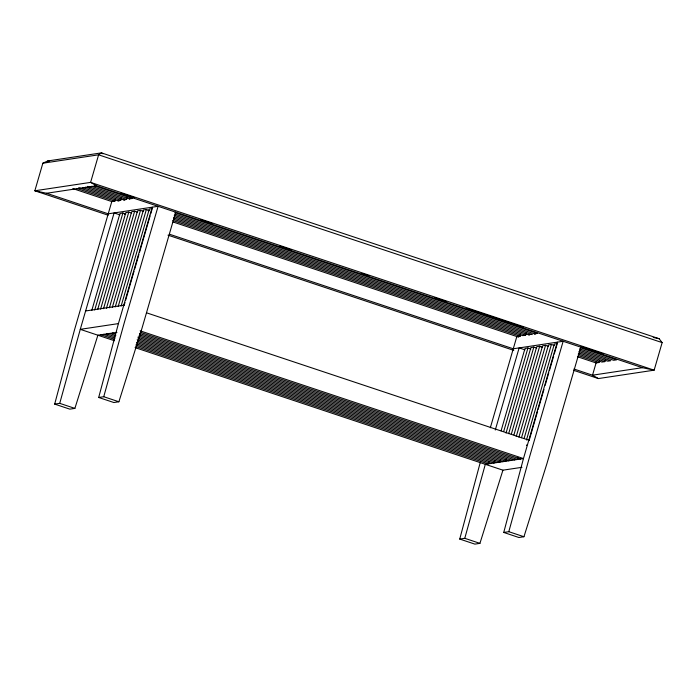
<?xml version="1.0" encoding="UTF-8"?>
<svg xmlns="http://www.w3.org/2000/svg" width="697" height="697" viewBox="0 0 697 697"><rect width="100%" height="100%" fill="white"/><g stroke="black" fill="none" stroke-linecap="round" stroke-linejoin="round"><path stroke-width="1.05" d="M116.957 332.338L97.885 335.213L74.884 408.39L69.831 409.148L54.68 404.103L74.405 330.23L111.79 201.555L114.717 201.119L115.319 199.072M175.714 212.176L141.892 328.592L118.899 401.768L113.846 402.526L98.695 397.473L118.42 323.6L152.242 207.192M522.001 467.312L502.929 470.179L479.928 543.364L474.884 544.122L459.732 539.069L480.355 462.076M580.767 347.141L546.945 463.557L523.944 536.734L518.89 537.5L503.739 532.447L523.464 458.574L557.286 342.157M54.68 404.103L59.733 403.345L80.277 329.341L114.099 212.925L119.962 214.885M98.695 397.473L103.74 396.715L124.284 322.72L158.106 206.303L108.227 213.813M459.732 539.069L464.777 538.311L485.321 464.315L523.464 458.574L140.158 330.848M503.739 532.447L508.793 531.689L529.328 457.694L563.15 341.277L513.271 348.779M573.622 370.307L598.392 378.567L654.143 370.177L662.15 342.602L659.127 338.707L101.457 152.878L47.666 160.972L42.857 163.211L34.85 190.778L108.131 215.199M121.182 198.192L120.59 200.231L117.654 200.675M91.786 310.453L119.962 213.465L122.899 213.021L125.835 214.005M127.054 197.312L126.462 199.351L123.526 199.795M94.722 310.017L122.899 213.021M97.65 309.573L125.835 212.585L128.771 212.141L131.698 213.116M100.586 309.128L128.771 212.141M103.522 308.693L131.698 211.696L134.634 211.261L137.57 212.236M106.458 308.248L134.634 211.261M109.394 307.804L137.57 210.816L140.506 210.372L143.443 211.357M112.322 307.368L140.506 210.372M115.258 306.924L143.434 209.936L146.37 209.492L149.306 210.468M118.194 306.48L146.37 209.492M121.13 306.044L149.306 209.048L152.242 208.612L150.726 213.822M124.057 305.6L124.972 302.472M125.573 300.381L134.059 271.185M134.669 269.094L138.912 254.492M139.513 252.41L150.116 215.904M490.322 427.775L516.834 336.529L519.77 336.085L520.363 334.046M495.279 430.014L519.143 347.899L525.007 349.859M488.85 461.832L488.248 463.871L135.941 346.479M526.226 333.157L525.634 335.205L522.698 335.64M501.073 430.824L525.007 348.439L527.943 347.995L530.879 348.97M494.713 460.944L494.121 462.991L136.647 343.874M503.704 431.426L527.943 347.995M506.031 433.072L530.879 347.55L533.815 347.115L536.751 348.091M500.585 460.064L499.993 462.102L137.353 341.269M508.662 433.673L533.815 347.115M511.293 434.275L536.742 346.67L539.678 346.226L542.614 347.202M506.449 459.184L505.856 461.222L138.05 338.664M513.924 434.876L539.678 346.226M516.25 436.522L542.614 345.782L545.551 345.346L548.487 346.322M518.882 437.124L545.551 345.346M521.513 437.725L548.487 344.902L551.414 344.457L554.35 345.442M518.185 457.415L517.592 459.454L139.461 333.454M524.144 438.326L551.414 344.457M526.479 439.964L554.35 344.022L557.286 343.577L554.254 354.006M529.11 440.565L537.587 411.369M538.197 409.278L543.956 389.466M545.167 385.293L548.8 372.782M549.41 370.691L553.653 356.097M596.379 361.917L592.52 375.186L598.392 378.567M577.508 356.742L596.083 362.937L599.011 362.492L599.612 360.454M578.214 354.146L601.947 362.048L604.883 361.612L605.475 359.565M42.857 163.211L98.608 154.821L101.457 152.878L103.025 153.784M46.586 193.269L96.474 185.768L642.399 367.685L654.143 370.177L90.601 182.387L34.85 190.778L46.586 193.269L108.505 213.909M129.389 198.906L132.325 198.471M85.618 310.967L123.761 305.225M118.42 323.6L80.277 329.341L114.413 340.72M528.57 334.76L531.506 334.316M534.433 333.88L537.37 333.436M642.399 367.685L592.52 375.186L573.945 369.001M124.362 214.223L125.146 214.31M541.151 347.428L541.586 347.454M148.017 210.686L148.992 210.869M47.666 160.972L49.618 161.39M653.255 337.461L659.127 338.707M662.15 342.602L98.608 154.821L90.601 182.387L96.474 185.768M121.095 193.304L134.512 197.774M200.562 219.782L211.914 223.571M280.02 246.268L291.372 250.049M361.551 273.433L368.774 275.838M434.823 297.846L446.176 301.627M466.816 308.51L523.578 327.424M581.368 346.679L603.044 353.902M94.426 185.838L132.613 198.558M174.921 212.663L537.152 333.366M580.496 347.812L616.618 359.844L613.682 360.288L579.625 348.936M91.49 186.282L129.677 199.002M175.086 214.136L535.252 334.151M87.526 186.378L126.741 199.447M174.215 215.26L532.316 334.595M579.791 350.408L610.755 360.724L607.819 361.168L578.919 351.541M85.626 187.162L124.841 200.231M174.372 216.732L529.38 335.03M82.69 187.606L120.869 200.327M173.501 217.865L525.416 335.135M579.085 353.013L604.883 361.612M78.726 187.702L118.969 201.111M173.666 219.337L522.48 335.571M76.818 188.486L115.005 201.206M172.795 220.47L520.581 336.355M578.371 355.618L599.011 362.492M72.854 188.582L112.069 201.651M172.961 221.942L518.681 337.148M169.397 234.192L513.053 348.709M167.994 235.15L513.759 350.364M146.536 312.814L528.805 440.19M140.324 332.321L520.528 459.018M139.627 334.926L514.656 459.898M138.755 336.059L511.729 460.342M137.884 337.191L508.793 460.778M137.187 339.796L502.92 461.667M112.557 333L115.65 334.037M109.621 333.445L115.815 335.51M136.481 342.401L497.057 462.547M106.685 333.889L114.953 336.642M103.748 334.333L115.118 338.115M135.784 344.998L491.185 463.435M100.821 334.769L114.247 339.247M135.079 347.603L502.929 470.179M103.74 396.715L118.899 401.768M508.793 531.689L523.944 536.734M59.733 403.345L74.884 408.39M464.777 538.311L479.928 543.364M526.732 444.895A2.413 0.671 -71.6 0 1 526.54 445.496"/></g></svg>
